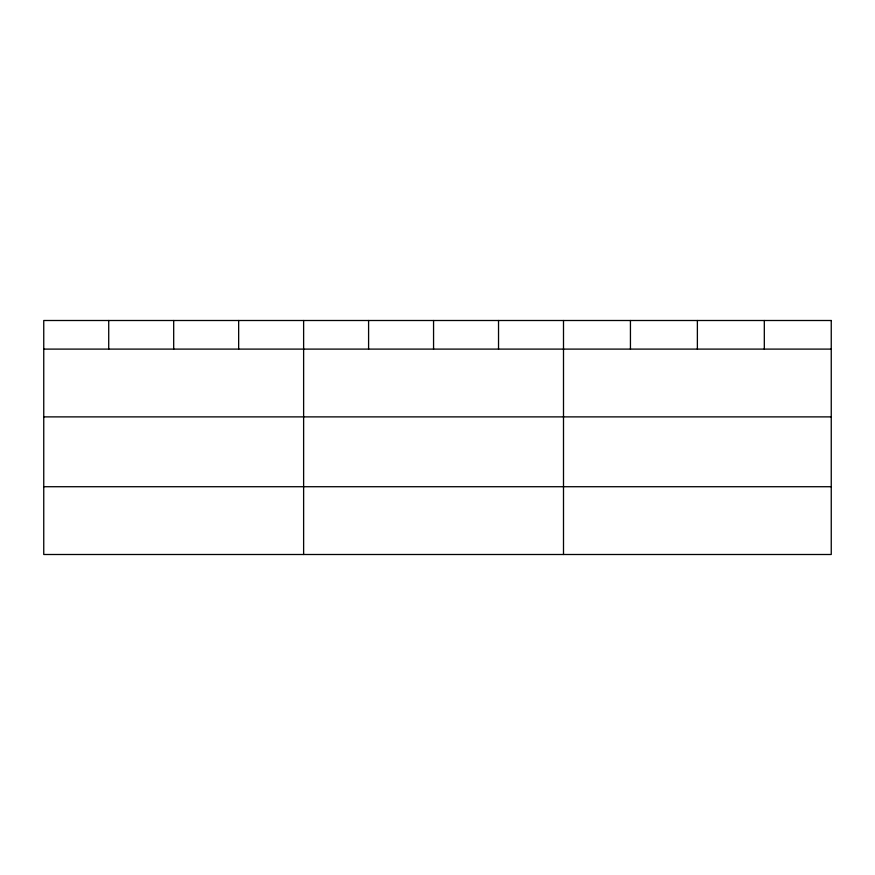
<?xml version="1.0" encoding="UTF-8"?>
<svg xmlns="http://www.w3.org/2000/svg" width="875" height="875" viewBox="0 0 875 875"><rect width="100%" height="100%" fill="white"/><g stroke="black" fill="none" stroke-linecap="round" stroke-linejoin="round"><path stroke-width="1.31" d="M43.75 349.103L831.25 349.103M43.75 416.883L831.25 416.883M43.75 486.719L831.25 486.719M764.312 320.502L764.312 349.103M697.375 320.502L697.375 349.103M630.438 320.502L630.438 349.103M563.5 320.502L563.5 554.498M498.531 320.502L498.531 349.103M433.562 320.502L433.562 349.103M368.594 320.502L368.594 349.103M303.625 320.502L303.625 554.498M238.656 320.502L238.656 349.103M173.688 320.502L173.688 349.103M108.719 320.502L108.719 349.103M831.25 320.502L43.75 320.502L43.75 554.498L831.25 554.498L831.25 320.502"/></g></svg>
